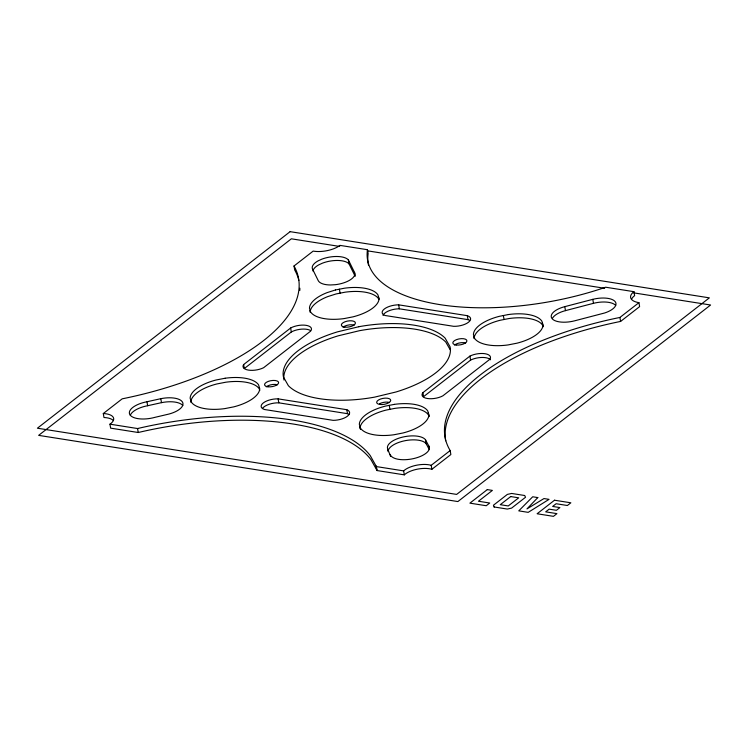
<?xml version="1.0" encoding="UTF-8"?>
<svg xmlns="http://www.w3.org/2000/svg" width="748" height="748" viewBox="0 0 748 748"><rect width="100%" height="100%" fill="white"/><g stroke="black" fill="none" stroke-linecap="round" stroke-linejoin="round"><path stroke-width="1.12" d="M113.06 420.208A17.382 7.405 -9.8 0 0 103.981 417.506L103.289 413.532L122.195 398.834A207.981 88.554 -9.8 0 0 294.02 265.989L313.169 251.104A19.224 8.181 -9.8 0 0 339.975 245.381L367.474 249.72A169.562 72.201 -9.8 0 0 605.656 287.223L633.949 291.683L634.641 295.656L633.967 296.171A19.541 8.322 -9.8 0 0 631.78 298.817M243.624 364.566L290.635 328.007A12.557 5.348 -9.8 0 1 306.091 325.333A12.557 5.348 -9.8 0 1 310.616 331.158L263.605 367.717A12.772 5.442 -9.8 0 1 248.504 370.12A12.772 5.442 -9.8 0 1 243.624 364.566L244.316 368.54L291.318 331.981A12.557 5.348 -9.8 0 1 310.532 330.551M422.901 392.672L469.903 356.113A12.772 5.442 -9.8 0 1 485.013 353.711A12.772 5.442 -9.8 0 1 489.884 359.264L442.881 395.823A12.557 5.348 -9.8 0 1 427.417 398.506A12.557 5.348 -9.8 0 1 422.901 392.672L423.583 396.646L470.595 360.087A12.772 5.442 -9.8 0 1 490.51 359.779M103.289 413.532A17.382 7.405 -9.8 0 1 109.947 424.172L137.557 428.539A201.362 85.73 -9.8 0 1 370.241 455.597L376.384 466.584L403.63 470.885A17.662 7.517 -9.8 0 1 431.213 465.312L450.174 450.558A206.916 88.105 -9.8 0 1 619.914 317.451L638.942 302.659A19.541 8.322 -9.8 0 1 633.275 292.197L633.949 291.683M445.677 440.824A206.916 88.105 -9.8 0 1 620.606 321.425L639.624 306.624L638.942 302.659M109.947 424.172L110.639 428.146L138.249 432.503A201.362 85.73 -9.8 0 1 370.933 459.571L377.067 470.557L404.313 474.858A17.662 7.517 -9.8 0 1 431.895 469.286L450.866 454.532L450.174 450.558M564.787 306.652L592.79 299.34A18.803 8.004 -9.8 0 1 615.006 301.453A18.803 8.004 -9.8 0 1 604.711 312.963L574.642 320.817A18.719 7.966 -9.8 0 1 551.893 318.396A18.719 7.966 -9.8 0 1 564.787 306.652L565.469 310.626A18.719 7.966 -9.8 0 0 552.501 318.199M565.469 310.626L593.482 303.314A18.803 8.004 -9.8 0 1 615.697 305.427M146.954 401.76L160.801 398.684A19.654 8.368 -9.8 0 1 182.549 402.209A19.654 8.368 -9.8 0 1 169.011 414.037L154.817 417.375A19.906 8.48 -9.8 0 1 129.75 414.429A19.906 8.48 -9.8 0 1 146.954 401.76L147.646 405.725A19.906 8.48 -9.8 0 0 130.311 415.262M147.646 405.725L161.493 402.658A19.654 8.368 -9.8 0 1 182.83 405.556M339.732 246.447L291.355 238.808L38.634 435.364L457.879 501.562L710.6 305.006L633.434 292.823M367.371 250.814L604.636 288.279M398.656 304.838L467.322 315.684A12.557 5.348 -9.8 0 1 468.472 322.257A12.557 5.348 -9.8 0 1 453.643 326.315L384.977 315.478A12.772 5.442 -9.8 0 1 384.35 308.98A12.772 5.442 -9.8 0 1 398.656 304.838L399.339 308.812L468.005 319.648A12.557 5.348 -9.8 0 1 469.66 320.396M346.801 409.708A12.772 5.442 -9.8 0 1 347.427 416.206A12.772 5.442 -9.8 0 1 333.122 420.348L264.455 409.502A12.557 5.348 -9.8 0 1 263.305 402.92A12.557 5.348 -9.8 0 1 278.134 398.871L346.801 409.708L347.483 413.681A12.772 5.442 -9.8 0 1 348.951 414.457M262.679 408.156A12.557 5.348 -9.8 0 1 278.817 402.835L347.483 413.681M493.97 506.948L507.312 509.061L511.595 508.107L525.526 497.27L524.722 495.513L511.641 493.456L507.359 494.4L493.437 505.237L494.232 506.994M450.146 349.718L445.827 342.116A84.664 36.044 -9.8 0 0 359.507 330.691L338.227 335.815A84.664 36.044 -9.8 0 0 283.978 380.04M425.49 439.777L428.567 445.546L429.249 449.511L426.173 443.751L425.49 439.777A19.654 8.368 -9.8 0 0 402.733 437.075A19.654 8.368 -9.8 0 0 387.623 448.688L390.55 456.355M354.496 272.356A18.719 7.966 -9.8 0 1 335.188 284.708L330.457 284.969A18.719 7.966 -9.8 0 1 318.237 280.64L312.514 269.018A18.803 8.004 -9.8 0 1 318.068 260.884L321.799 259.173A18.803 8.004 -9.8 0 1 348.353 259.883L354.496 272.356L355.01 275.339M348.353 259.883L349.036 263.857L355.178 276.33M259.762 390.484L259.266 388.829A35.203 14.988 -9.8 0 0 225.812 382.209L216.798 383.967A35.203 14.988 -9.8 0 0 190.834 402.209M619.914 317.451L620.606 321.425M592.79 299.34L593.482 303.314M542.365 322.818L543.048 326.792L542.552 325.137A35.203 14.988 -9.8 0 0 509.098 318.517L500.085 320.284A35.203 14.988 -9.8 0 0 474.12 338.526M503.357 315.534L504.049 319.508M474.073 336.665L474.419 338.648M467.322 315.684L468.005 319.648M469.903 356.113L470.595 360.087M428.267 412.644L428.959 416.617L428.454 414.962A35.203 14.988 -9.8 0 0 395 408.343L385.996 410.11A35.203 14.988 -9.8 0 0 360.031 428.352M431.213 465.312L431.895 469.286M378.404 296.479L378.927 299.452M367.474 249.72L368.156 253.694A169.562 72.201 -9.8 0 0 368.493 265.119M403.63 470.885L404.313 474.858M389.269 405.36L389.951 409.334M387.801 449.679L388.137 451.67M376.384 466.584L377.067 470.557M376.02 465.808L376.702 469.781M339.405 289.186L340.097 293.16M359.984 426.491L360.499 429.464M310.121 310.317L310.457 312.299M294.02 265.989L294.703 269.963A207.981 88.554 -9.8 0 1 298.845 280.472M290.635 328.007L291.318 331.981M278.134 398.871L278.817 402.835M160.801 398.684L161.493 402.658M137.557 428.539L138.249 432.503M310.168 312.178A35.203 14.988 -9.8 0 1 327.727 296.61L336.132 293.936L345.146 292.178A35.203 14.988 -9.8 0 1 378.591 298.789M383.013 315.404A12.772 5.442 -9.8 0 1 399.339 308.812M266.26 386.856A7.134 3.039 -9.8 0 1 277.377 384.781M343.061 327.203A7.134 3.039 -9.8 0 1 354.178 325.128M454.541 345.071A7.134 3.039 -9.8 0 1 465.658 342.995M379.535 403.77A7.134 3.039 -9.8 0 1 389.493 402.48M388.221 450.558A19.654 8.368 -9.8 0 1 405.818 440.553A19.654 8.368 -9.8 0 1 426.173 443.751M312.945 271.019A18.803 8.004 -9.8 0 1 318.751 264.857L322.481 263.146A18.803 8.004 -9.8 0 1 349.036 263.857M299.836 288.186A207.981 88.554 -9.8 0 1 299.826 290.439M428.567 445.546A19.906 8.48 -9.8 0 1 413.719 458.561A19.906 8.48 -9.8 0 1 390.213 454.363M537.803 497.579L526.966 508.902L543.974 498.561L549.06 499.355L528.2 512.352L518.757 510.865L532.716 496.775L537.803 497.579M290.121 231.656L37.4 428.211L456.645 494.409L709.366 297.854L290.121 231.656M487.303 489.603L469.894 503.152L486.247 505.732L489.725 503.021L478.458 501.244L492.39 490.408L487.303 489.603M510.706 496.56L500.262 504.685L508.257 505.947L518.701 497.822L510.706 496.56M554.511 500.216L537.101 513.764L553.455 516.344L556.933 513.633L545.675 511.856L549.154 509.145L556.419 510.295L559.906 507.583L552.632 506.443L556.119 503.731L567.377 505.508L570.864 502.806L554.511 500.216M335.45 289.962L327.044 292.646A35.203 14.988 -9.8 0 0 309.485 308.204L310.616 311.972A35.203 14.988 -9.8 0 0 344.071 318.592L353.075 316.834A35.203 14.988 -9.8 0 0 379.04 298.592L377.908 294.824A35.203 14.988 -9.8 0 0 344.454 288.204L335.45 289.962M358.825 326.717L337.535 331.841A84.664 36.044 -9.8 0 0 283.483 377.086L288.373 385.688A84.664 36.044 -9.8 0 0 374.692 397.113L395.973 391.989A84.664 36.044 -9.8 0 0 450.034 346.745L445.144 338.152A84.664 36.044 -9.8 0 0 358.825 326.717M508.406 314.543L499.402 316.311A35.203 14.988 -9.8 0 0 473.437 334.552L474.569 338.32A35.203 14.988 -9.8 0 0 508.023 344.94L517.036 343.173A35.203 14.988 -9.8 0 0 543.001 324.931L541.861 321.163A35.203 14.988 -9.8 0 0 508.406 314.543M225.12 378.236L216.116 379.993A35.203 14.988 -9.8 0 0 190.151 398.235L191.282 402.013A35.203 14.988 -9.8 0 0 224.737 408.623L233.75 406.865A35.203 14.988 -9.8 0 0 259.715 388.623L258.574 384.855A35.203 14.988 -9.8 0 0 225.12 378.236M394.318 404.369L385.314 406.136A35.203 14.988 -9.8 0 0 359.339 424.378L360.48 428.146A35.203 14.988 -9.8 0 0 393.934 434.766L402.938 432.999A35.203 14.988 -9.8 0 0 428.903 414.757L427.772 410.989A35.203 14.988 -9.8 0 0 394.318 404.369M267.906 386.781A7.134 3.039 -9.8 0 0 278.63 382.733A7.134 3.039 -9.8 0 0 268.223 381.415A7.134 3.039 -9.8 0 0 267.906 386.781M344.697 327.128A7.134 3.039 -9.8 0 0 355.422 323.08A7.134 3.039 -9.8 0 0 345.024 321.762A7.134 3.039 -9.8 0 0 344.697 327.128M456.187 344.996A7.134 3.039 -9.8 0 0 466.911 340.948A7.134 3.039 -9.8 0 0 456.504 339.629A7.134 3.039 -9.8 0 0 456.187 344.996M380.012 404.481A7.134 3.039 -9.8 0 0 390.736 400.432A7.134 3.039 -9.8 0 0 380.33 399.114A7.134 3.039 -9.8 0 0 380.012 404.481"/></g></svg>
